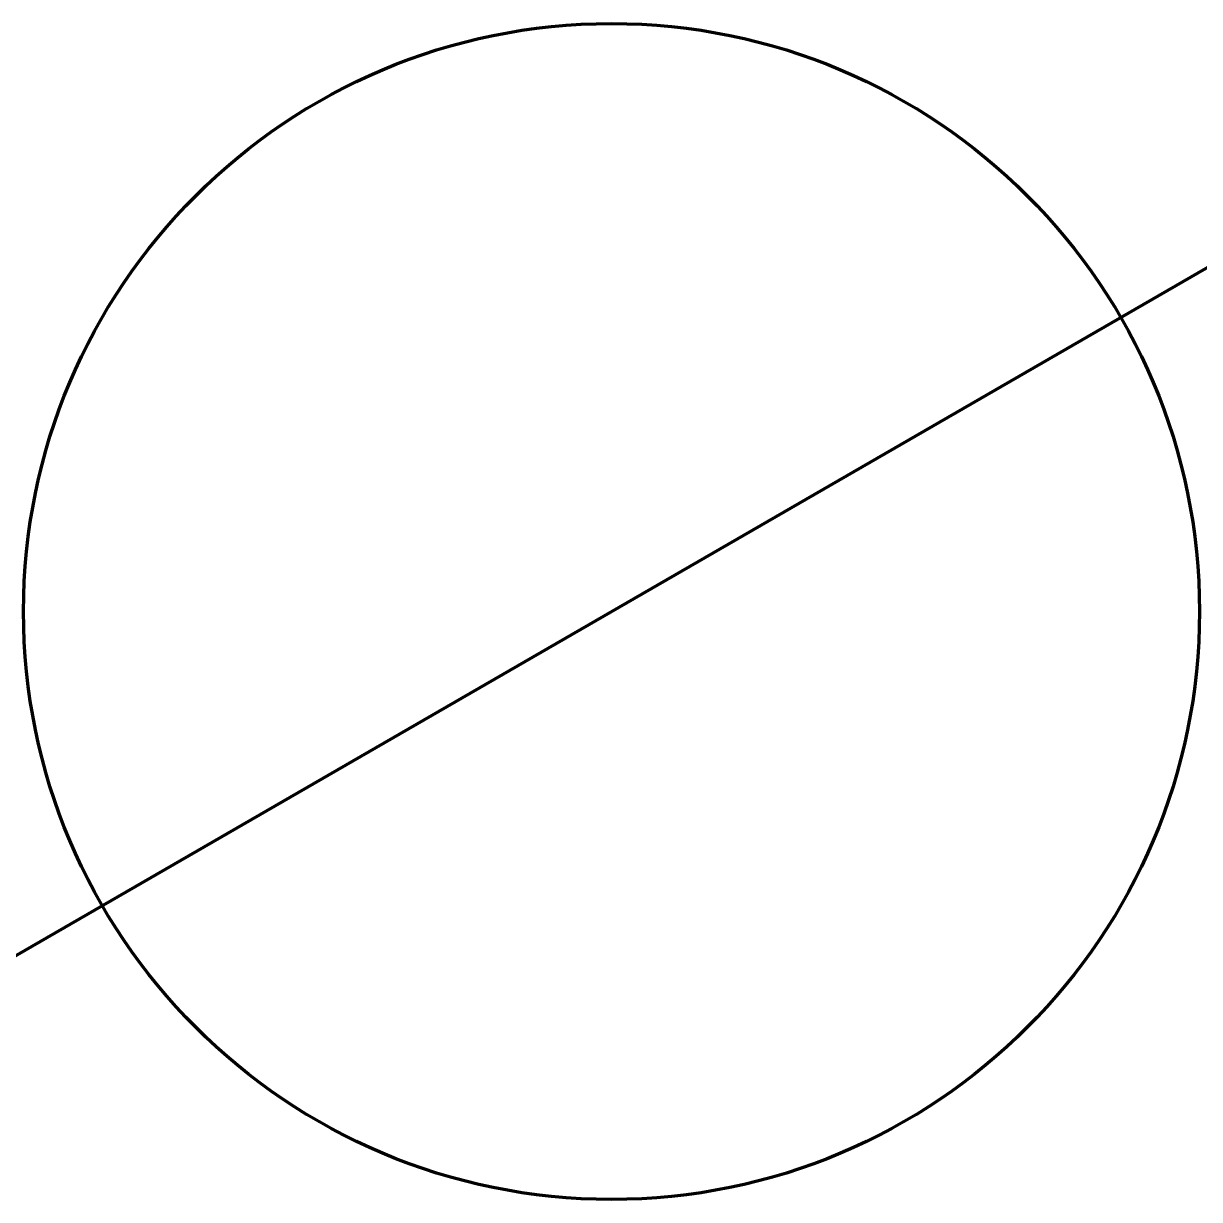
# Model space of a CAD drawing. Header units: millimetres. Extents: x -78 to 78, y -78 to 78.
import ezdxf

# ---------------------------------------------------------------- set-up
doc = ezdxf.new("R2010")
doc.units = ezdxf.units.MM
doc.layers.add('hachures_1', color=33, linetype='Continuous', lineweight=211, true_color=0xd4a574)

msp = doc.modelspace()

# ---------------------------------------------------------------- linework, layer by layer
at = {"layer": 'hachures_1'}
msp.add_xline((0, 0), (0.866025, 0.5), dxfattribs=at)
msp.add_circle((0, 0), 78, dxfattribs=at)

doc.saveas('drawing.dxf')
